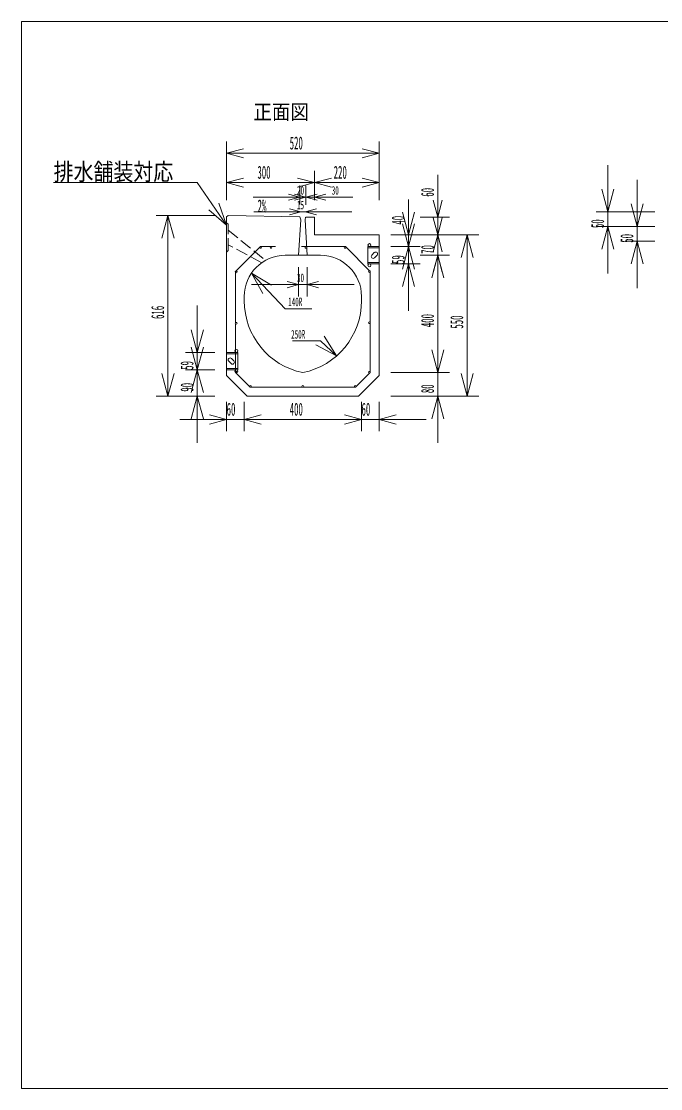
# Model space of a CAD drawing. Units: millimetres, scale not verified. Extents: x 74 to 5164, y 79 to 3719.
# Drawn here: x 74 to 2254, y 79 to 3719 of the extents above; entities that cross this region are included whole.
import ezdxf
from ezdxf.enums import TextEntityAlignment as Align

# ---------------------------------------------------------------- set-up
doc = ezdxf.new("R2010")
doc.units = ezdxf.units.MM
doc.header["$LTSCALE"] = 7
doc.linetypes.add('USER1', pattern=[8, 6, -2])
for name, color, linetype, lineweight in [('1', 7, 'Continuous', 18), ('17', 7, 'Continuous', 18), ('18', 7, 'Continuous', 18)]:
    doc.layers.add(name, color=color, linetype=linetype, lineweight=lineweight)
doc.styles.add('ＭＳ ゴシック', font='')
doc.styles.get('ＭＳ ゴシック').set_extended_font_data('MS Gothic')

msp = doc.modelspace()

# ---------------------------------------------------------------- linework, layer by layer
at = {"layer": '1'}
for p, q in [((73.5, 3719), (73.5, 79)), ((5163.5, 3719), (73.5, 3719)), ((773.5, 3309), (773.5, 3109)), ((773.5, 3269), (831.456, 3284.529)), ((1293.5, 3269), (1235.544, 3284.529)), ((1293.5, 3309), (1293.5, 3109)), ((1293.5, 3269), (773.5, 3269)), ((773.5, 3269), (831.456, 3253.471)), ((1293.5, 3269), (1235.544, 3253.471)), ((773.5, 3209), (773.5, 3109)), ((1073.5, 3209), (1073.5, 3109)), ((1073.5, 3209), (1073.5, 3109)), ((1293.5, 3209), (1293.5, 3109)), ((2073.5, 3229), (2073.5, 2859)), ((673.5, 3169), (183.5, 3169)), ((773.5, 3023.92), (673.5, 3169)), ((773.5, 3169), (831.456, 3184.529)), ((1073.5, 3169), (773.5, 3169)), ((773.5, 3169), (831.456, 3153.471)), ((1073.5, 3169), (1015.544, 3184.529)), ((1073.5, 3169), (1015.544, 3153.471)), ((1073.5, 3169), (1131.456, 3184.529)), ((1293.5, 3169), (1073.5, 3169)), ((1073.5, 3169), (1131.456, 3153.471)), ((1293.5, 3169), (1235.544, 3184.529)), ((1293.5, 3169), (1235.544, 3153.471)), ((1493.5, 2831), (1493.5, 3196)), ((2173.5, 3179), (2173.5, 2809)), ((1023.5, 3159), (1023.5, 3094)), ((1043.5, 3159), (1043.5, 3109)), ((1043.5, 3159), (1043.5, 3092.8)), ((1073.5, 3159), (1073.5, 3109)), ((1493.5, 2761), (1493.5, 3151)), ((2073.5, 3069), (2052.794, 3146.274)), ((2073.5, 3069), (2094.206, 3146.274)), ((773.5, 3023.92), (746.694, 3099.295)), ((863.5, 3119), (1203.5, 3119)), ((883.5, 3119), (1182.066, 3119)), ((1023.5, 3119), (984.863, 3129.353)), ((1023.5, 3119), (984.863, 3108.647)), ((1043.5, 3119), (1004.863, 3129.353)), ((1043.5, 3119), (1004.863, 3108.647)), ((1043.5, 3119), (1082.137, 3129.353)), ((1043.5, 3119), (1082.137, 3108.647)), ((1073.5, 3119), (1112.137, 3129.353)), ((1073.5, 3119), (1112.137, 3108.647)), ((1393.5, 3111), (1393.5, 2732)), ((1393.5, 3100.712), (1393.5, 2791)), ((1493.5, 3051), (1477.971, 3108.956)), ((1493.5, 3051), (1509.029, 3108.956)), ((2173.5, 3019), (2152.794, 3096.274)), ((2173.5, 3019), (2194.206, 3096.274)), ((773.5, 3023.92), (712.597, 3075.793)), ((773.5, 3069), (773.5, 3069)), ((866, 3069), (1201, 3069)), ((1026, 3069), (987.363, 3079.353)), ((1026, 3069), (987.363, 3058.647)), ((1041, 3069), (1079.637, 3079.353)), ((1041, 3069), (1079.637, 3058.647)), ((1393.5, 2991), (1372.794, 3068.274)), ((1393.5, 2991), (1414.206, 3068.274)), ((2033.5, 3069), (2233.5, 3069)), ((533.5, 3057), (733.5, 3057)), ((573.5, 3057), (552.794, 2979.726)), ((573.5, 2441), (573.5, 3057)), ((573.5, 3057), (594.206, 2979.726)), ((773.5, 3052), (778.499, 3056.9)), ((773.5, 2511), (773.5, 3052)), ((1023.5, 3052), (778.499, 3056.9)), ((1018.5, 2921), (1026, 3041.948)), ((1026, 3041.948), (1023.5, 3052)), ((1042.558, 3051.619), (1041, 3041.648)), ((1041, 3041.648), (1048.5, 2921)), ((1073.5, 3051), (1043.5, 3051.6)), ((1073.5, 2991), (1073.5, 3051)), ((1393.5, 2951), (1372.794, 3028.274)), ((1393.5, 2951), (1414.206, 3028.274)), ((1533.5, 3051), (1433.5, 3051)), ((1493.5, 2991), (1477.971, 3048.956)), ((1493.5, 2991), (1509.029, 3048.956)), ((1293.5, 2991), (1073.5, 2991)), ((1293.5, 2991), (1293.5, 2511)), ((1433.5, 2991), (1333.5, 2991)), ((1633.5, 2991), (1333.5, 2991)), ((1533.5, 2991), (1433.5, 2991)), ((1533.5, 2991), (1433.5, 2991)), ((1493.5, 2991), (1477.971, 2933.044)), ((1493.5, 2991), (1509.029, 2933.044)), ((1593.5, 2991), (1572.794, 2913.726)), ((1593.5, 2991), (1593.5, 2441)), ((1593.5, 2991), (1614.206, 2913.726)), ((2033.5, 3019), (2233.5, 3019)), ((2073.5, 3019), (2052.794, 2941.726)), ((2073.5, 3019), (2094.206, 2941.726)), ((2133.5, 3019), (2233.5, 3019)), ((1293.5, 2951), (1255.5, 2951)), ((1293.5, 2951), (1255.5, 2951)), ((1255.5, 2951), (1255.5, 2892)), ((1433.5, 2951), (1333.5, 2951)), ((1433.5, 2951), (1333.5, 2951)), ((1393.5, 2951), (1372.794, 2873.726)), ((1393.5, 2951), (1414.206, 2873.726)), ((2133.5, 2969), (2233.5, 2969)), ((2173.5, 2969), (2152.794, 2891.726)), ((2173.5, 2969), (2194.206, 2891.726)), ((1093.5, 2921), (973.5, 2921)), ((1277.146, 2930.339), (1268.661, 2921.854)), ((1268.661, 2912.661), (1268.661, 2912.661)), ((1277.854, 2912.661), (1286.339, 2921.146)), ((1286.339, 2930.339), (1286.339, 2930.339)), ((1533.5, 2921), (1433.5, 2921)), ((1533.5, 2921), (1433.5, 2921)), ((1493.5, 2921), (1472.794, 2843.726)), ((1493.5, 2921), (1477.971, 2863.044)), ((1493.5, 2921), (1509.029, 2863.044)), ((1493.5, 2921), (1493.5, 2521)), ((1493.5, 2921), (1514.206, 2843.726)), ((1018.5, 2781), (1018.5, 2881)), ((1048.5, 2781), (1048.5, 2881)), ((1255.5, 2892), (1293.5, 2892)), ((1433.5, 2892), (1333.5, 2892)), ((1393.5, 2892), (1372.794, 2814.726)), ((1393.5, 2892), (1414.206, 2814.726)), ((858.373, 2860.66), (973.5, 2739)), ((858.373, 2860.66), (926.525, 2818.764)), ((858.373, 2860.66), (896.447, 2790.301)), ((1208.5, 2821), (858.5, 2821)), ((1018.5, 2821), (979.863, 2831.353)), ((1018.5, 2821), (979.863, 2810.647)), ((1048.5, 2821), (1087.137, 2831.353)), ((1048.5, 2821), (1087.137, 2810.647)), ((833.5, 2781), (833.5, 2771)), ((833.5, 2765.949), (833.5, 2771)), ((1233.5, 2771), (1233.5, 2781)), ((1233.5, 2765.949), (1233.5, 2771)), ((673.5, 2371), (673.5, 2750)), ((973.5, 2739), (1063.5, 2739)), ((673.5, 2590), (652.794, 2667.274)), ((673.5, 2691), (673.5, 2281)), ((673.5, 2590), (694.206, 2667.274)), ((1493.5, 2681), (1493.5, 2281)), ((1093.5, 2629), (998.5, 2629)), ((1148.618, 2578.236), (1093.5, 2629)), ((1148.618, 2578.236), (1105.805, 2645.816)), ((633.5, 2590), (733.5, 2590)), ((673.5, 2531), (652.794, 2608.274)), ((673.5, 2531), (694.206, 2608.274)), ((773.5, 2590), (811.5, 2590)), ((811.5, 2590), (811.5, 2531)), ((1148.618, 2578.236), (1077.751, 2615.356)), ((1493.5, 2521), (1472.794, 2598.274)), ((1493.5, 2521), (1472.794, 2598.274)), ((1493.5, 2521), (1514.206, 2598.274)), ((1493.5, 2521), (1514.206, 2598.274)), ((780.661, 2569.339), (780.661, 2569.339)), ((789.146, 2551.661), (780.661, 2560.146)), ((789.854, 2569.339), (798.339, 2560.854)), ((798.339, 2551.661), (798.339, 2551.661)), ((573.5, 2441), (552.794, 2518.274)), ((573.5, 2441), (594.206, 2518.274)), ((633.5, 2531), (733.5, 2531)), ((633.5, 2531), (733.5, 2531)), ((673.5, 2531), (652.794, 2453.726)), ((673.5, 2531), (694.206, 2453.726)), ((811.5, 2531), (773.5, 2531)), ((1533.5, 2521), (1333.5, 2521)), ((1533.5, 2521), (1433.5, 2521)), ((1593.5, 2441), (1572.794, 2518.274)), ((1593.5, 2441), (1614.206, 2518.274)), ((773.5, 2511), (843.5, 2441)), ((1223.5, 2441), (1293.5, 2511)), ((533.5, 2441), (733.5, 2441)), ((633.5, 2441), (733.5, 2441)), ((673.5, 2441), (652.794, 2363.726)), ((673.5, 2441), (694.206, 2363.726)), ((843.5, 2441), (1223.5, 2441)), ((1633.5, 2441), (1333.5, 2441)), ((1533.5, 2441), (1333.5, 2441)), ((1493.5, 2441), (1472.794, 2363.726)), ((1493.5, 2441), (1514.206, 2363.726)), ((773.5, 2321), (773.5, 2421)), ((833.5, 2321), (833.5, 2421)), ((833.5, 2321), (833.5, 2421)), ((1233.5, 2321), (1233.5, 2421)), ((1233.5, 2321), (1233.5, 2421)), ((1293.5, 2321), (1293.5, 2421)), ((773.5, 2361), (715.544, 2376.529)), ((833.5, 2361), (891.456, 2376.529)), ((833.5, 2361), (891.456, 2376.529)), ((1233.5, 2361), (1175.544, 2376.529)), ((1233.5, 2361), (1175.544, 2376.529)), ((1293.5, 2361), (1351.456, 2376.529)), ((993.5, 2361), (613.5, 2361)), ((773.5, 2361), (715.544, 2345.471)), ((1233.5, 2361), (833.5, 2361)), ((833.5, 2361), (891.456, 2345.471)), ((833.5, 2361), (891.456, 2345.471)), ((1453.5, 2361), (1073.5, 2361)), ((1233.5, 2361), (1175.544, 2345.471)), ((1233.5, 2361), (1175.544, 2345.471)), ((1293.5, 2361), (1351.456, 2345.471)), ((73.5, 79), (5163.5, 79))]:
    msp.add_line(p, q, dxfattribs=at)
at = {"layer": '1', "linetype": 'USER1'}
for p, q in [((773.5, 3032), (778.5, 3027)), ((778.5, 2937), (778.5, 3027)), ((778.5, 3007), (906.547, 2903.953)), ((893.438, 2895.848), (778.5, 2957)), ((773.5, 2932), (778.5, 2937)), ((1293.5, 2946.5), (1255.5, 2946.5)), ((1293.5, 2896.5), (1255.5, 2896.5)), ((773.5, 2585.5), (811.5, 2585.5)), ((773.5, 2535.5), (811.5, 2535.5))]:
    msp.add_line(p, q, dxfattribs=at)
at = {"layer": '1'}
for centre in [(1260.5, 2956), (1260.5, 2887), (806.5, 2595), (806.5, 2526)]:
    msp.add_circle(centre, 5, dxfattribs=at)
for centre, radius, start, end in [((973.5, 2781), 140, 90, 180), ((1093.5, 2781), 140, 0, 90), ((1273.257, 2917.257), 6.5, 135, 225), ((1273.257, 2917.257), 6.5, 225, 315), ((1281.743, 2925.743), 6.5, 45, 135), ((1281.743, 2925.743), 6.5, 315, 45), ((1083.5, 2765.949), 250, 180, 258.46304), ((983.5, 2765.949), 250, 281.53696, 0), ((785.257, 2564.743), 6.5, 135, 225), ((785.257, 2564.743), 6.5, 45, 135), ((793.743, 2556.257), 6.5, 225, 315), ((793.743, 2556.257), 6.5, 315, 45)]:
    msp.add_arc(centre, radius, start, end, dxfattribs=at)
at = {"layer": '17'}
for centre in [(889.671, 2948), (924.671, 2948), (1043.935, 2948), (1177.379, 2948), (805.974, 2864.303), (1260.5, 2866), (1260.5, 2691), (805.974, 2689.303), (806.497, 2522.244), (1260.503, 2522.244), (854.647, 2474), (1033.5, 2474), (1212.223, 2474)]:
    msp.add_circle(centre, 3, dxfattribs=at)
at = {"layer": '18'}
for p, q in [((888.5, 2951), (803.5, 2866)), ((888.5, 2951), (939.671, 2951)), ((1028.935, 2951), (1178.5, 2951)), ((1178.5, 2951), (1263.5, 2866)), ((803.5, 2691), (803.5, 2866)), ((1263.5, 2691), (1263.5, 2866)), ((803.5, 2687.607), (803.5, 2541)), ((1263.5, 2691), (1263.5, 2541)), ((803.5, 2540.665), (803.5, 2521)), ((803.5, 2521), (853.5, 2471)), ((1213.5, 2471), (1263.5, 2521)), ((1263.5, 2540.665), (1263.5, 2521)), ((889.671, 2471), (853.5, 2471)), ((883.5, 2471), (1183.5, 2471)), ((1178.935, 2471), (1213.5, 2471))]:
    msp.add_line(p, q, dxfattribs=at)

# ---------------------------------------------------------------- texts
at = {"layer": '1', "style": 'ＭＳ ゴシック'}
for s, height, width, p in [(' 正面図', 51.32, 0.9, (833.5, 3369)), ('520', 43.99, 0.5, (988.5, 3269)), ('排水舗装対応', 58.65, 0.85, (183.5, 3159)), ('300', 43.99, 0.5, (878.5, 3169)), ('220', 43.99, 0.5, (1138.5, 3169)), ('20', 29.33, 0.5, (1013.5, 3119)), ('30', 29.33, 0.5, (1132.066, 3119)), ('2%', 43.99, 0.5, (879.076, 3054.288)), ('15', 29.33, 0.5, (1013.5, 3069)), ('30', 29.33, 0.5, (1013.5, 2821)), ('140R', 29.33, 0.5, (983.5, 2739)), ('250R', 29.33, 0.5, (993.5, 2628.047)), ('60', 43.99, 0.5, (773.5, 2361)), ('400', 43.99, 0.5, (988.5, 2361)), ('60', 43.99, 0.5, (1233.5, 2361))]:
    msp.add_text(s, height=height, dxfattribs=dict(at, width=width)).set_placement(p, align=Align.BOTTOM_LEFT)
at = {"layer": '1', "style": 'ＭＳ ゴシック', "width": 0.5}
for s, p in [('60', (1493.5, 3121)), ('40', (1393.5, 3025.712)), ('50', (2073.5, 3014)), ('50', (2173.5, 2964)), ('70', (1493.5, 2926)), ('59', (1393.5, 2891.5)), ('616', (573.5, 2704)), ('400', (1493.5, 2676)), ('550', (1593.5, 2671)), ('59', (673.5, 2530.5)), ('90', (673.5, 2456)), ('80', (1493.5, 2451))]:
    msp.add_text(s, height=43.99, rotation=90, dxfattribs=at).set_placement(p, align=Align.BOTTOM_LEFT)

doc.saveas('drawing.dxf')
